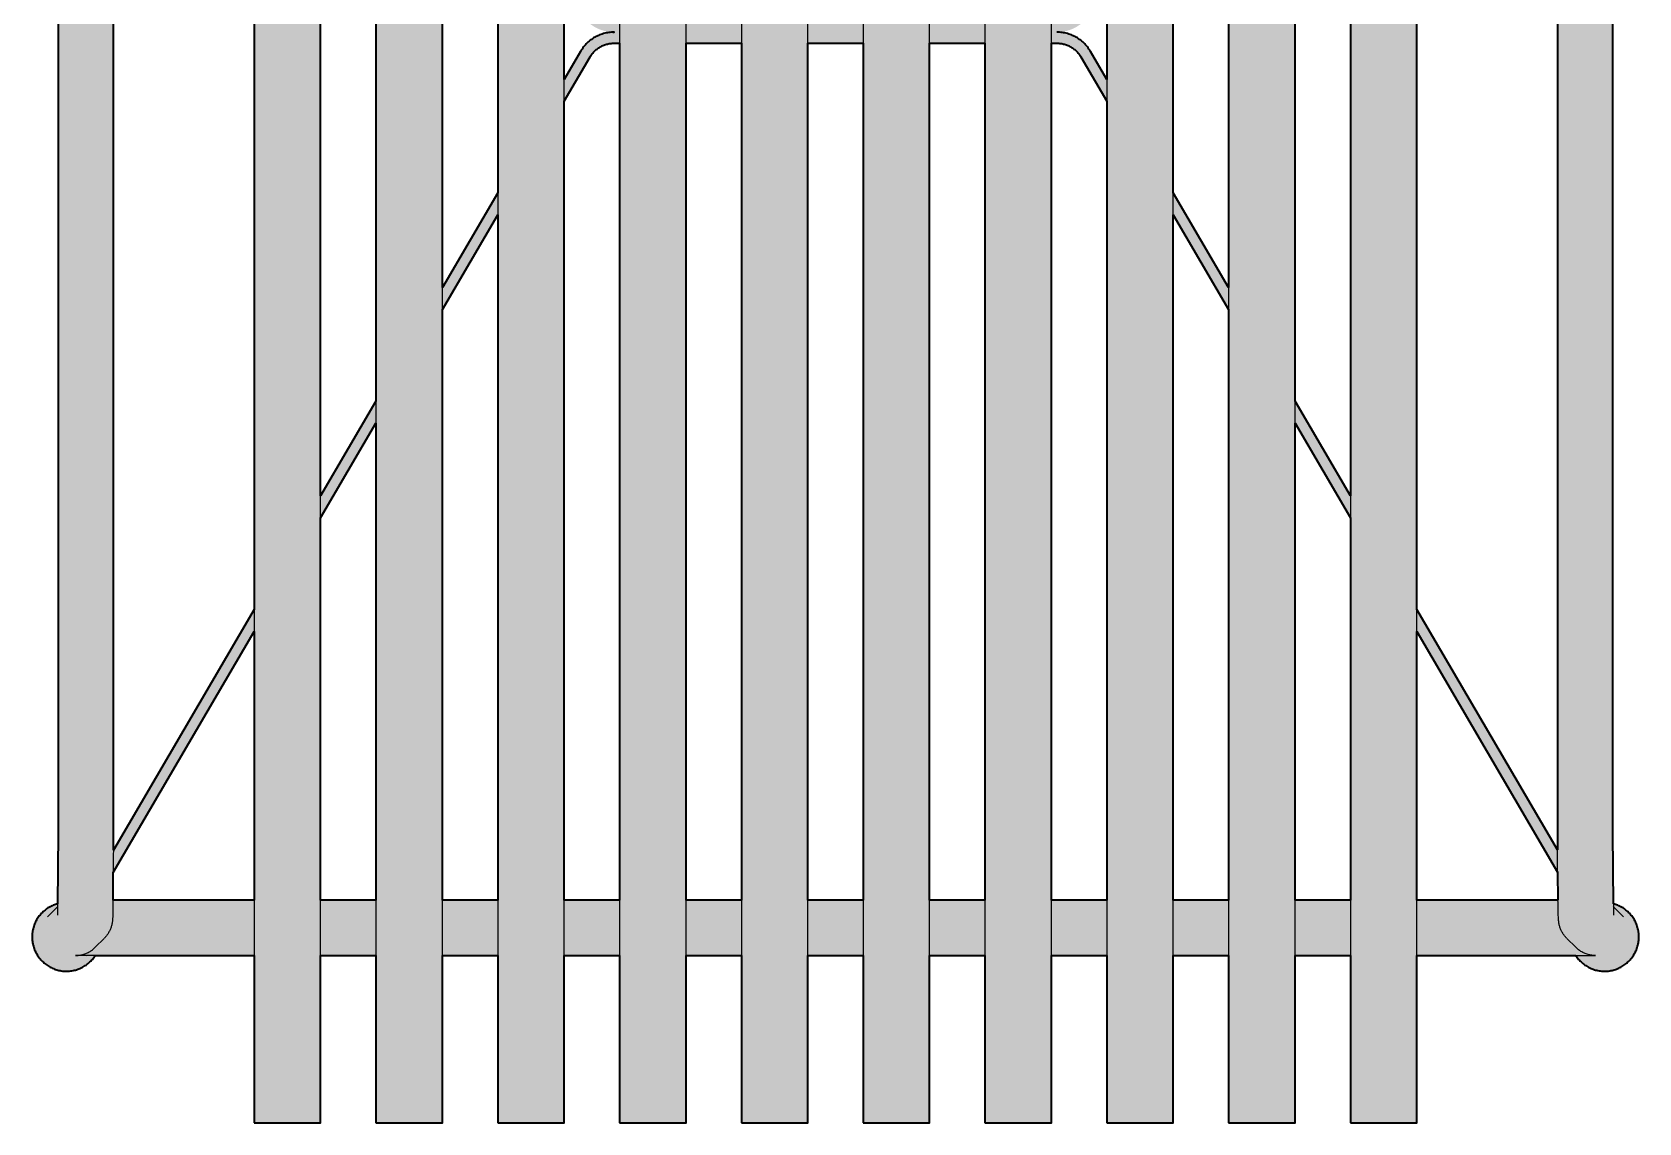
# Model space of a CAD drawing. Header units: millimetres. Extents: x 0 to 2086, y -1158 to 876.
# Drawn here: x 95 to 820, y -1158 to -665 of the extents above; entities that cross this region are included whole.
import ezdxf

# ---------------------------------------------------------------- set-up
doc = ezdxf.new("R2010")
doc.units = ezdxf.units.MM
doc.layers.add('Blocks', color=7, linetype='Continuous')
doc.layers.add('Blocks$Fill', color=7, linetype='Continuous', true_color=0xffffff)
doc.layers.add('Blocks$Inner', color=7, linetype='Continuous', lineweight=25, true_color=0x007f00)
doc.layers.add('Blocks$Outline', color=7, linetype='Continuous', lineweight=35, true_color=0xff3f3f)

# ---------------------------------------------------------------- blocks, each defined once
blk = doc.blocks.new('Palissade Lounge Chair High Top')
at = {"layer": 'Blocks$Fill'}
h = blk.add_hatch(color=256, dxfattribs=at)
h.paths.add_polyline_path([(53.01, 438.82), (52.81, 439.87), (52.68, 440.39), (52.53, 440.91), (52.37, 441.42), (52.19, 441.93), (51.99, 442.42), (51.78, 442.92), (51.55, 443.4), (51.3, 443.87), (51.04, 444.34), (50.75, 444.8), (50.46, 445.24), (50.15, 445.68), (49.82, 446.11), (49.48, 446.52), (49.13, 446.92), (48.76, 447.31), (48.38, 447.69), (47.98, 448.05), (47.57, 448.4), (47.16, 448.73), (46.73, 449.05), (46.28, 449.36), (45.83, 449.65), (45.37, 449.92), (44.9, 450.18), (44.42, 450.42), (43.94, 450.65), (43.44, 450.85), (42.94, 451.04), (42.43, 451.22), (41.92, 451.37), (41.4, 451.51), (40.88, 451.63), (40.35, 451.73), (39.82, 451.81), (39.29, 451.88), (38.76, 451.92), (38.22, 451.95), (37.69, 451.96), (37.15, 451.95), (36.62, 451.92), (36.09, 451.88), (35.56, 451.81), (35.03, 451.73), (34.5, 451.63), (33.98, 451.51), (33.46, 451.37), (32.95, 451.22), (32.45, 451.05), (31.95, 450.86), (31.45, 450.65), (30.97, 450.43), (30.49, 450.19), (30.02, 449.93), (29.56, 449.66), (29.11, 449.37), (28.67, 449.07), (28.24, 448.75), (27.82, 448.41), (27.42, 448.07), (27.02, 447.7), (26.64, 447.33), (26.27, 446.94), (25.92, 446.54), (25.58, 446.13), (25.25, 445.71), (24.94, 445.27), (24.64, 444.83), (24.36, 444.37), (24.1, 443.91), (23.85, 443.43), (23.61, 442.95), (23.4, 442.46), (23.2, 441.97), (23.02, 441.46), (22.86, 440.95), (22.71, 440.44), (22.58, 439.92), (22.47, 439.4), (22.38, 438.87), (22.3, 438.34), (22.25, 437.81), (22.21, 437.28), (22.19, 436.74), (22.19, 436.21), (22.21, 435.67), (22.25, 435.14), (22.3, 434.61), (22.37, 434.08), (22.47, 433.55), (22.57, 433.03), (22.7, 432.51), (22.85, 431.99), (23.01, 431.48), (23.19, 430.98), (23.39, 430.48), (23.6, 429.99), (23.83, 429.51), (24.08, 429.04), (24.35, 428.57), (24.63, 428.12), (24.92, 427.67), (25.23, 427.24), (25.56, 426.81), (25.9, 426.4), (26.25, 426), (26.62, 425.61), (27, 425.24), (27.39, 424.87), (27.8, 424.53), (28.22, 424.19), (28.65, 423.87), (29.09, 423.57), (29.54, 423.28), (30, 423.01), (30.46, 422.75), (30.94, 422.51), (4.55, 357.19), (3.17, 353.44), (2.57, 351.53), (2.04, 349.6), (1.56, 347.66), (1.15, 345.7), (0.8, 343.73), (0.51, 341.75), (0.29, 339.77), (0.13, 337.77), (0.03, 335.78), (0, 333.78), (-0.37, -365.56), (-1.28, -365.84), (-1.78, -366.02), (-2.28, -366.22), (-2.77, -366.43), (-3.25, -366.66), (-3.73, -366.91), (-4.2, -367.18), (-4.65, -367.46), (-5.1, -367.75), (-5.54, -368.06), (-5.96, -368.39), (-6.37, -368.73), (-6.78, -369.09), (-7.17, -369.45), (-7.54, -369.84), (-7.9, -370.23), (-8.25, -370.64), (-8.59, -371.06), (-8.91, -371.49), (-9.21, -371.93), (-9.5, -372.38), (-9.78, -372.84), (-10.03, -373.31), (-10.27, -373.79), (-10.5, -374.27), (-10.71, -374.77), (-10.9, -375.27), (-11.07, -375.78), (-11.22, -376.29), (-11.36, -376.81), (-11.48, -377.33), (-11.58, -377.86), (-11.66, -378.39), (-11.73, -378.92), (-11.78, -379.45), (-11.8, -379.99), (-11.81, -380.52), (-11.8, -381.06), (-11.77, -381.6), (-11.73, -382.13), (-11.66, -382.66), (-11.58, -383.19), (-11.48, -383.72), (-11.36, -384.24), (-11.22, -384.76), (-11.06, -385.28), (-10.89, -385.79), (-10.7, -386.29), (-10.49, -386.78), (-10.27, -387.27), (-10.02, -387.75), (-9.76, -388.22), (-9.49, -388.68), (-9.2, -389.13), (-8.89, -389.57), (-8.57, -390), (-8.24, -390.42), (-7.89, -390.83), (-7.52, -391.22), (-7.14, -391.61), (-6.75, -391.98), (-6.35, -392.33), (-5.94, -392.67), (-5.51, -393), (-5.07, -393.31), (-4.62, -393.6), (-4.16, -393.88), (-3.7, -394.15), (-3.22, -394.4), (-2.74, -394.63), (-2.24, -394.84), (-1.74, -395.04), (-1.24, -395.22), (-0.73, -395.38), (-0.21, -395.52), (0.31, -395.65), (0.84, -395.76), (1.37, -395.85), (1.9, -395.92), (2.44, -395.97), (2.97, -396), (3.51, -396.02), (4.05, -396.02), (4.58, -395.99), (5.12, -395.95), (5.65, -395.9), (6.18, -395.82), (6.71, -395.72), (7.24, -395.61), (7.76, -395.48), (8.27, -395.33), (8.78, -395.16), (9.29, -394.97), (9.78, -394.77), (10.27, -394.55), (10.76, -394.31), (11.23, -394.06), (11.69, -393.79), (12.15, -393.51), (12.59, -393.21), (13.03, -392.89), (13.45, -392.56), (13.86, -392.21), (14.26, -391.85), (14.65, -391.48), (15.02, -391.1), (15.38, -390.7), (15.72, -390.29), (16.06, -389.86), (16.37, -389.43), (16.67, -388.98), (88.43, -388.98), (88.43, -464.48), (118.43, -464.48), (118.43, -398.54), (118.43, -388.98), (143.43, -388.98), (143.43, -464.48), (173.43, -464.48), (173.43, -398.54), (173.43, -388.98), (198.43, -388.98), (198.43, -464.48), (228.43, -464.48), (228.43, -398.54), (228.43, -388.98), (253.43, -388.98), (253.43, -464.48), (283.43, -464.48), (283.43, -398.54), (283.43, -388.98), (308.43, -388.98), (308.43, -464.48), (338.43, -464.48), (338.43, -398.54), (338.43, -388.98), (363.43, -388.98), (363.43, -464.48), (393.43, -464.48), (393.43, -398.54), (393.43, -388.98), (418.43, -388.98), (418.43, -464.48), (448.43, -464.48), (448.43, -398.54), (448.43, -388.98), (473.43, -388.98), (473.43, -464.48), (503.43, -464.48), (503.43, -398.54), (503.43, -388.98), (528.43, -388.98), (528.43, -464.48), (558.43, -464.48), (558.43, -398.54), (558.43, -388.98), (583.43, -388.98), (583.43, -464.48), (613.43, -464.48), (613.43, -398.54), (613.43, -388.98), (685.19, -388.98), (685.8, -389.86), (686.13, -390.29), (686.48, -390.7), (686.84, -391.1), (687.21, -391.48), (687.6, -391.85), (688, -392.21), (688.41, -392.56), (688.83, -392.89), (689.27, -393.21), (689.71, -393.51), (690.17, -393.79), (690.63, -394.06), (691.1, -394.31), (691.59, -394.55), (692.08, -394.77), (692.57, -394.97), (693.08, -395.16), (693.59, -395.33), (694.1, -395.48), (694.62, -395.61), (695.15, -395.72), (695.68, -395.82), (696.21, -395.9), (696.74, -395.95), (697.28, -395.99), (697.81, -396.02), (698.35, -396.02), (698.89, -396), (699.42, -395.97), (699.96, -395.92), (700.49, -395.85), (701.02, -395.76), (701.55, -395.65), (702.07, -395.52), (702.58, -395.38), (703.1, -395.22), (703.6, -395.04), (704.1, -394.84), (704.6, -394.63), (705.08, -394.4), (705.56, -394.15), (706.02, -393.88), (706.48, -393.6), (706.93, -393.31), (707.37, -393), (707.79, -392.67), (708.21, -392.33), (708.61, -391.98), (709, -391.61), (709.38, -391.22), (709.75, -390.83), (710.1, -390.42), (710.43, -390), (710.75, -389.57), (711.06, -389.13), (711.35, -388.68), (711.62, -388.22), (711.88, -387.75), (712.12, -387.27), (712.35, -386.78), (712.56, -386.29), (712.75, -385.79), (712.92, -385.28), (713.08, -384.76), (713.22, -384.24), (713.34, -383.72), (713.44, -383.19), (713.52, -382.66), (713.59, -382.13), (713.63, -381.6), (713.66, -381.06), (713.67, -380.52), (713.66, -379.99), (713.63, -379.45), (713.59, -378.92), (713.52, -378.39), (713.44, -377.86), (713.34, -377.33), (713.22, -376.81), (713.08, -376.29), (712.93, -375.78), (712.75, -375.27), (712.56, -374.77), (712.36, -374.27), (712.13, -373.79), (711.89, -373.31), (711.63, -372.84), (711.36, -372.38), (711.07, -371.93), (710.77, -371.49), (710.45, -371.06), (710.11, -370.64), (709.76, -370.23), (709.4, -369.84), (709.02, -369.45), (708.64, -369.09), (708.23, -368.73), (707.82, -368.39), (707.39, -368.06), (706.96, -367.75), (706.51, -367.46), (706.06, -367.18), (705.59, -366.91), (705.11, -366.66), (704.63, -366.43), (704.14, -366.22), (703.64, -366.02), (703.14, -365.84), (702.63, -365.68), (702.23, -365.56), (701.83, 335.78), (701.73, 337.77), (701.57, 339.77), (701.35, 341.75), (701.06, 343.73), (700.71, 345.7), (700.3, 347.66), (699.82, 349.6), (699.29, 351.53), (698.69, 353.44), (698.03, 355.32), (697.31, 357.19), (670.92, 422.51), (671.86, 423.01), (672.32, 423.28), (672.77, 423.57), (673.21, 423.87), (673.64, 424.19), (674.06, 424.53), (674.46, 424.87), (674.86, 425.24), (675.24, 425.61), (675.61, 426), (675.96, 426.4), (676.3, 426.81), (676.63, 427.24), (676.94, 427.67), (677.23, 428.12), (677.51, 428.57), (677.78, 429.04), (678.02, 429.51), (678.26, 429.99), (678.47, 430.48), (678.67, 430.98), (678.85, 431.48), (679.01, 431.99), (679.16, 432.51), (679.28, 433.03), (679.39, 433.55), (679.49, 434.08), (679.56, 434.61), (679.61, 435.14), (679.65, 435.67), (679.67, 436.21), (679.67, 436.74), (679.65, 437.28), (679.61, 437.81), (679.56, 438.34), (679.48, 438.87), (679.39, 439.4), (679.28, 439.92), (679.15, 440.44), (679, 440.95), (678.84, 441.46), (678.66, 441.97), (678.46, 442.46), (678.24, 442.95), (678.01, 443.43), (677.76, 443.91), (677.5, 444.37), (677.22, 444.83), (676.92, 445.27), (676.61, 445.71), (676.28, 446.13), (675.94, 446.54), (675.59, 446.94), (675.22, 447.33), (674.84, 447.7), (674.44, 448.07), (674.04, 448.41), (673.62, 448.75), (673.19, 449.07), (672.75, 449.37), (672.3, 449.66), (671.84, 449.93), (671.37, 450.19), (670.89, 450.43), (670.41, 450.65), (669.91, 450.86), (669.41, 451.05), (668.91, 451.22), (668.4, 451.37), (667.88, 451.51), (667.36, 451.63), (666.83, 451.73), (666.3, 451.81), (665.77, 451.88), (665.24, 451.92), (664.71, 451.95), (664.17, 451.96), (663.64, 451.95), (663.1, 451.92), (662.57, 451.88), (662.03, 451.81), (661.5, 451.73), (660.98, 451.63), (660.46, 451.51), (659.94, 451.37), (659.42, 451.22), (658.92, 451.04), (658.42, 450.85), (657.92, 450.65), (657.44, 450.42), (656.96, 450.18), (656.49, 449.92), (656.03, 449.65), (655.57, 449.36), (655.13, 449.05), (654.7, 448.73), (654.28, 448.4), (653.88, 448.05), (653.48, 447.69), (653.1, 447.31), (652.73, 446.92), (652.38, 446.52), (652.04, 446.11), (651.71, 445.68), (651.4, 445.24), (651.1, 444.8), (650.82, 444.34), (650.56, 443.87), (650.31, 443.4), (650.08, 442.92), (649.87, 442.42), (649.67, 441.93), (649.49, 441.42), (649.32, 440.91), (649.18, 440.39), (649.05, 439.87), (648.94, 439.35), (648.85, 438.82), (646.57, 436.54), (55.29, 436.54)], flags=0)
h.paths.add_polyline_path([(613.43, 343.27), (613.43, 411.15), (647.44, 411.46)], flags=0)
h.paths.add_polyline_path([(583.43, 411.15), (583.43, 283.12), (558.43, 233), (558.43, 411.15)], flags=0)
h.paths.add_polyline_path([(528.43, 411.15), (528.43, 172.85), (503.43, 122.72), (503.43, 411.15)], flags=0)
h.paths.add_polyline_path([(198.43, 411.15), (198.43, 122.72), (173.43, 172.85), (173.43, 411.15)], flags=0)
h.paths.add_polyline_path([(88.43, 411.15), (88.43, 343.27), (54.4, 411.49)], flags=0)
h.paths.add_polyline_path([(118.43, 283.12), (118.43, 411.15), (143.43, 411.15), (143.43, 233)], flags=0)
h.paths.add_polyline_path([(118.43, -181.44), (118.43, 271.92), (143.43, 221.79), (143.43, -138.69)], flags=0)
h.paths.add_polyline_path([(173.43, -87.39), (173.43, 161.64), (198.43, 111.52), (198.43, -44.64)], flags=0)
h.paths.add_polyline_path([(228.43, 51.37), (235.55, 37.12), (235.85, 36.59), (236.16, 36.08), (236.5, 35.57), (236.85, 35.08), (237.22, 34.6), (237.6, 34.13), (238, 33.67), (238.42, 33.23), (238.85, 32.81), (239.3, 32.4), (239.76, 32), (240.23, 31.62), (240.71, 31.26), (241.21, 30.92), (241.72, 30.59), (242.24, 30.28), (242.77, 29.99), (243.31, 29.71), (243.86, 29.46), (244.42, 29.22), (244.99, 29.01), (245.56, 28.81), (246.14, 28.64), (246.73, 28.48), (247.32, 28.35), (247.91, 28.23), (248.51, 28.14), (249.11, 28.06), (249.72, 28.01), (250.32, 27.98), (250.93, 27.97), (250.32, 27.96), (249.72, 27.93), (249.11, 27.87), (248.51, 27.8), (247.91, 27.71), (247.31, 27.59), (246.72, 27.46), (246.13, 27.3), (245.55, 27.12), (244.97, 26.93), (244.41, 26.71), (243.85, 26.47), (243.3, 26.22), (242.75, 25.94), (242.22, 25.65), (241.7, 25.34), (241.19, 25.01), (240.69, 24.66), (240.2, 24.3), (239.73, 23.92), (239.27, 23.52), (238.82, 23.11), (238.39, 22.68), (237.98, 22.24), (237.58, 21.78), (237.19, 21.31), (236.82, 20.83), (236.47, 20.33), (236.14, 19.82), (235.82, 19.3), (228.43, 6.66)], flags=0)
h.paths.add_polyline_path([(253.43, 32.97), (250.5, 32.98), (250.06, 33), (249.63, 33.04), (249.2, 33.09), (248.78, 33.16), (248.35, 33.24), (247.93, 33.34), (247.51, 33.45), (247.1, 33.57), (246.69, 33.71), (246.28, 33.87), (245.88, 34.03), (245.49, 34.22), (245.1, 34.41), (244.72, 34.62), (244.35, 34.84), (243.99, 35.07), (243.63, 35.32), (243.29, 35.58), (242.95, 35.85), (242.62, 36.13), (242.3, 36.43), (241.99, 36.73), (241.7, 37.04), (241.41, 37.37), (241.14, 37.7), (240.87, 38.05), (240.62, 38.4), (240.38, 38.76), (240.16, 39.13), (239.94, 39.51), (239.74, 39.89), (228.43, 62.57), (228.43, 411.15), (253.43, 411.15)], flags=0)
h.paths.add_polyline_path([(308.43, 32.97), (283.43, 32.97), (283.43, 411.15), (308.43, 411.15)], flags=0)
h.paths.add_polyline_path([(338.43, 32.97), (338.43, 411.15), (363.43, 411.15), (363.43, 32.97)], flags=0)
h.paths.add_polyline_path([(418.43, 32.97), (393.43, 32.97), (393.43, 411.15), (418.43, 411.15)], flags=0)
h.paths.add_polyline_path([(473.43, 62.57), (461.92, 39.51), (461.7, 39.13), (461.48, 38.76), (461.24, 38.4), (460.99, 38.05), (460.72, 37.7), (460.45, 37.37), (460.16, 37.04), (459.87, 36.73), (459.56, 36.43), (459.24, 36.13), (458.91, 35.85), (458.57, 35.58), (458.23, 35.32), (457.87, 35.07), (457.51, 34.84), (457.13, 34.62), (456.76, 34.41), (456.37, 34.22), (455.98, 34.03), (455.58, 33.87), (455.17, 33.71), (454.76, 33.57), (454.35, 33.45), (453.93, 33.34), (453.51, 33.24), (453.08, 33.16), (452.66, 33.09), (452.23, 33.04), (451.79, 33), (451.36, 32.98), (450.93, 32.97), (448.43, 32.97), (448.43, 411.15), (473.43, 411.15)], flags=0)
h.paths.add_polyline_path([(473.43, 6.66), (465.72, 19.82), (465.39, 20.33), (465.04, 20.83), (464.67, 21.31), (464.28, 21.78), (463.88, 22.24), (463.47, 22.68), (463.03, 23.11), (462.59, 23.52), (462.13, 23.92), (461.65, 24.3), (461.17, 24.66), (460.67, 25.01), (460.16, 25.34), (459.64, 25.65), (459.11, 25.94), (458.56, 26.22), (458.01, 26.47), (457.45, 26.71), (456.88, 26.93), (456.31, 27.12), (455.73, 27.3), (455.14, 27.46), (454.55, 27.59), (453.95, 27.71), (453.35, 27.8), (452.75, 27.87), (452.14, 27.93), (451.54, 27.96), (450.93, 27.97), (451.54, 27.98), (452.14, 28.01), (452.74, 28.06), (453.35, 28.14), (453.94, 28.23), (454.54, 28.35), (455.13, 28.48), (455.72, 28.64), (456.3, 28.81), (456.87, 29.01), (457.44, 29.22), (457.99, 29.46), (458.54, 29.71), (459.09, 29.99), (459.62, 30.28), (460.14, 30.59), (460.65, 30.92), (461.14, 31.26), (461.63, 31.62), (462.1, 32), (462.56, 32.4), (463.01, 32.81), (463.44, 33.23), (463.86, 33.67), (464.26, 34.13), (464.64, 34.6), (465.01, 35.08), (465.36, 35.57), (465.7, 36.08), (466.01, 36.59), (466.31, 37.12), (466.59, 37.66), (473.43, 51.37)], flags=0)
h.paths.add_polyline_path([(503.43, -44.64), (503.43, 111.52), (528.43, 161.64), (528.43, -87.39)], flags=0)
h.paths.add_polyline_path([(583.43, 271.92), (583.43, -181.44), (558.43, -138.69), (558.43, 221.79)], flags=0)
h.paths.add_polyline_path([(613.43, -232.74), (613.43, 332.07), (650.48, 406.35), (674.56, 346.7), (674.96, 345.57), (675.31, 344.43), (675.64, 343.27), (675.92, 342.11), (676.17, 340.93), (676.38, 339.75), (676.55, 338.56), (676.69, 337.37), (676.78, 336.17), (676.84, 334.98), (676.86, 333.78), (676.88, -341.24)], flags=0)
h.paths.add_polyline_path([(613.43, -363.98), (613.43, -242.64), (676.95, -351.26), (677.14, -363.98)], flags=0)
h.paths.add_polyline_path([(583.43, -363.98), (558.43, -363.98), (558.43, -148.59), (583.43, -191.34)], flags=0)
h.paths.add_polyline_path([(503.43, -363.98), (503.43, -54.54), (528.43, -97.29), (528.43, -363.98)], flags=0)
h.paths.add_polyline_path([(448.43, -363.98), (448.43, 22.97), (451.36, 22.96), (451.8, 22.94), (452.23, 22.9), (452.66, 22.85), (453.09, 22.78), (453.51, 22.7), (453.94, 22.6), (454.36, 22.49), (454.77, 22.36), (455.18, 22.22), (455.59, 22.07), (455.99, 21.9), (456.38, 21.72), (456.77, 21.52), (457.15, 21.31), (457.52, 21.09), (457.89, 20.85), (458.24, 20.61), (458.59, 20.35), (458.93, 20.08), (459.26, 19.79), (459.58, 19.5), (459.88, 19.19), (460.18, 18.88), (460.47, 18.55), (460.74, 18.21), (461.01, 17.87), (461.26, 17.51), (461.49, 17.15), (461.72, 16.78), (473.43, -3.24), (473.43, -363.98)], flags=0)
h.paths.add_polyline_path([(393.43, -363.98), (393.43, 22.97), (418.43, 22.97), (418.43, -363.98)], flags=0)
h.paths.add_polyline_path([(363.43, 22.97), (363.43, -363.98), (338.43, -363.98), (338.43, 22.97)], flags=0)
h.paths.add_polyline_path([(283.43, -363.98), (283.43, 22.97), (308.43, 22.97), (308.43, -363.98)], flags=0)
h.paths.add_polyline_path([(228.43, -363.98), (228.43, -3.24), (240.36, 17.15), (240.6, 17.51), (240.85, 17.87), (241.12, 18.21), (241.39, 18.55), (241.68, 18.88), (241.97, 19.19), (242.28, 19.5), (242.6, 19.79), (242.93, 20.08), (243.27, 20.35), (243.62, 20.61), (243.97, 20.85), (244.34, 21.09), (244.71, 21.31), (245.09, 21.52), (245.48, 21.72), (245.87, 21.9), (246.27, 22.07), (246.68, 22.22), (247.09, 22.36), (247.5, 22.49), (247.92, 22.6), (248.34, 22.7), (248.77, 22.78), (249.2, 22.85), (249.63, 22.9), (250.06, 22.94), (250.5, 22.96), (250.93, 22.97), (253.43, 22.97), (253.43, -363.98)], flags=0)
h.paths.add_polyline_path([(198.43, -54.54), (198.43, -363.98), (173.43, -363.98), (173.43, -97.29)], flags=0)
h.paths.add_polyline_path([(118.43, -363.98), (118.43, -191.34), (143.43, -148.59), (143.43, -363.98)], flags=0)
h.paths.add_polyline_path([(88.43, -363.98), (24.73, -363.98), (24.84, -351.38), (88.43, -242.64)], flags=0)
h.paths.add_polyline_path([(88.43, 332.07), (88.43, -232.74), (24.93, -341.32), (25.02, 334.98), (25.08, 336.17), (25.17, 337.37), (25.31, 338.56), (25.48, 339.75), (25.69, 340.93), (25.94, 342.11), (26.22, 343.27), (26.54, 344.43), (26.9, 345.57), (27.3, 346.7), (27.73, 347.82), (51.38, 406.35)], flags=0)
at = {"layer": 'Blocks$Inner'}
for p, q in [((283.43, 22.97), (308.43, 22.97)), ((338.43, 22.97), (363.43, 22.97)), ((393.43, 22.97), (418.43, 22.97)), ((173.43, -87.39), (198.43, -44.64)), ((503.43, -44.64), (528.43, -87.39)), ((173.43, -97.29), (198.43, -54.54)), ((503.43, -54.54), (528.43, -97.29)), ((118.43, -181.44), (143.43, -138.69)), ((558.43, -138.69), (583.43, -181.44)), ((118.43, -191.34), (143.43, -148.59)), ((558.43, -148.59), (583.43, -191.34)), ((24.93, -341.32), (88.43, -232.74)), ((613.43, -232.74), (676.88, -341.24)), ((24.84, -351.38), (88.43, -242.64)), ((613.43, -242.64), (676.95, -351.26)), ((-4.87, -371.4), (-0.28, -366.81)), ((24.73, -363.98), (88.43, -363.98)), ((118.43, -363.98), (143.43, -363.98)), ((173.43, -363.98), (198.43, -363.98)), ((228.43, -363.98), (253.43, -363.98)), ((283.43, -363.98), (308.43, -363.98)), ((338.43, -363.98), (363.43, -363.98)), ((393.43, -363.98), (418.43, -363.98)), ((448.43, -363.98), (473.43, -363.98)), ((503.43, -363.98), (528.43, -363.98)), ((558.43, -363.98), (583.43, -363.98)), ((613.43, -363.98), (677.14, -363.98)), ((702.14, -366.81), (706.73, -371.4)), ((22.63, -378.74), (22.7, -378.62)), ((22.78, -378.5), (22.85, -378.38)), ((679.01, -378.38), (679.08, -378.5)), ((679.16, -378.62), (679.23, -378.74)), ((12.9, -388.98), (12.81, -389.08)), ((143.43, -388.98), (118.43, -388.98)), ((198.43, -388.98), (173.43, -388.98)), ((253.43, -388.98), (228.43, -388.98)), ((308.43, -388.98), (283.43, -388.98)), ((363.43, -388.98), (338.43, -388.98)), ((418.43, -388.98), (393.43, -388.98)), ((473.43, -388.98), (448.43, -388.98)), ((528.43, -388.98), (503.43, -388.98)), ((583.43, -388.98), (558.43, -388.98))]:
    blk.add_line(p, q, dxfattribs=at)
for points in [[(701.86, 333.78), (701.86, -333.78), (702.29, -370.64)], [(25, 333.78), (25, -333.78), (24.69, -368.22), (24.57, -371.35), (24.51, -372.38), (24.45, -373.15), (24.4, -373.53), (24.35, -373.92), (24.29, -374.31), (24.21, -374.7), (24.13, -375.08), (24.03, -375.47), (23.93, -375.84), (23.81, -376.2), (23.68, -376.56), (23.55, -376.92), (23.4, -377.27), (23.24, -377.61), (23.07, -377.95), (22.89, -378.29), (22.71, -378.62), (22.51, -378.95), (22.3, -379.26), (22.08, -379.58), (21.93, -379.78), (21.78, -379.98), (21.62, -380.18), (21.46, -380.37), (21.29, -380.56), (21.13, -380.75), (20.95, -380.93), (20.78, -381.11)], [(681.08, -381.11), (680.91, -380.93), (680.73, -380.75), (680.56, -380.56), (680.4, -380.37), (680.24, -380.18), (680.08, -379.98), (679.93, -379.78), (679.78, -379.58), (679.55, -379.26), (679.34, -378.93), (679.14, -378.6), (678.95, -378.26), (678.77, -377.93), (678.61, -377.6), (678.46, -377.26), (678.31, -376.92), (678.18, -376.56), (678.05, -376.2), (677.93, -375.84), (677.83, -375.47), (677.73, -375.08), (677.65, -374.7), (677.57, -374.31), (677.51, -373.92), (677.46, -373.53), (677.41, -373.15), (677.35, -372.38), (677.23, -370.03), (676.9, -347.87), (676.86, -333.78), (676.86, 333.78)], [(0.1, 333.78), (0, 333.78), (0, -333.78), (-0.43, -370.64)], [(228.43, 6.66), (235.82, 19.3), (236.14, 19.82), (236.47, 20.33), (236.82, 20.83), (237.19, 21.31), (237.58, 21.78), (237.98, 22.24), (238.39, 22.68), (238.82, 23.11), (239.27, 23.52), (239.73, 23.92), (240.2, 24.3), (240.69, 24.66), (241.19, 25.01), (241.7, 25.34), (242.22, 25.65), (242.75, 25.94), (243.3, 26.22), (243.85, 26.47), (244.41, 26.71), (244.97, 26.93), (245.55, 27.12), (246.13, 27.3), (246.72, 27.46), (247.31, 27.59), (247.91, 27.71), (248.51, 27.8), (249.11, 27.87), (249.72, 27.93), (250.32, 27.96), (250.93, 27.97), (250.32, 27.98)], [(450.93, 27.97), (451.54, 27.96), (452.14, 27.93), (452.75, 27.87), (453.35, 27.8), (453.95, 27.71), (454.55, 27.59), (455.14, 27.46), (455.73, 27.3), (456.31, 27.12), (456.88, 26.93), (457.45, 26.71), (458.01, 26.47), (458.56, 26.22), (459.11, 25.94), (459.64, 25.65), (460.16, 25.34), (460.67, 25.01), (461.17, 24.66), (461.65, 24.3), (462.13, 23.92), (462.59, 23.52), (463.03, 23.11), (463.47, 22.68), (463.88, 22.24), (464.28, 21.78), (464.67, 21.31), (465.04, 20.83), (465.39, 20.33), (465.72, 19.82), (466.04, 19.3), (473.43, 6.66)], [(228.43, -3.24), (240.14, 16.78), (240.36, 17.15), (240.6, 17.51), (240.85, 17.87), (241.12, 18.21), (241.39, 18.55), (241.68, 18.88), (241.97, 19.19), (242.28, 19.5), (242.6, 19.79), (242.93, 20.08), (243.27, 20.35), (243.62, 20.61), (243.97, 20.85), (244.34, 21.09), (244.71, 21.31), (245.09, 21.52), (245.48, 21.72), (245.87, 21.9), (246.27, 22.07), (246.68, 22.22), (247.09, 22.36), (247.5, 22.49), (247.92, 22.6), (248.34, 22.7), (248.77, 22.78), (249.2, 22.85), (249.63, 22.9), (250.06, 22.94), (250.5, 22.96), (250.93, 22.97), (253.43, 22.97)], [(448.43, 22.97), (450.93, 22.97), (451.36, 22.96), (451.8, 22.94), (452.23, 22.9), (452.66, 22.85), (453.09, 22.78), (453.51, 22.7), (453.94, 22.6), (454.36, 22.49), (454.77, 22.36), (455.18, 22.22), (455.59, 22.07), (455.99, 21.9), (456.38, 21.72), (456.77, 21.52), (457.15, 21.31), (457.52, 21.09), (457.89, 20.85), (458.24, 20.61), (458.59, 20.35), (458.93, 20.08), (459.26, 19.79), (459.58, 19.5), (459.88, 19.19), (460.18, 18.88), (460.47, 18.55), (460.74, 18.21), (461.01, 17.87), (461.26, 17.51), (461.49, 17.15), (461.72, 16.78), (473.43, -3.24)], [(-0.25, -365.53), (-0.77, -365.68), (-1.28, -365.84), (-1.78, -366.02), (-2.28, -366.22), (-2.77, -366.43), (-3.25, -366.66), (-3.73, -366.91), (-4.2, -367.18), (-4.65, -367.46), (-5.1, -367.75), (-5.54, -368.06), (-5.96, -368.39), (-6.37, -368.73), (-6.78, -369.09), (-7.17, -369.45), (-7.54, -369.84), (-7.9, -370.23), (-8.25, -370.64), (-8.59, -371.06), (-8.91, -371.49), (-9.21, -371.93), (-9.5, -372.38), (-9.78, -372.84), (-10.03, -373.31), (-10.27, -373.79), (-10.5, -374.27), (-10.71, -374.77), (-10.9, -375.27), (-11.07, -375.78), (-11.22, -376.29), (-11.36, -376.81), (-11.48, -377.33), (-11.58, -377.86), (-11.66, -378.39), (-11.73, -378.92), (-11.78, -379.45), (-11.8, -379.99), (-11.81, -380.52), (-11.8, -381.06), (-11.77, -381.6), (-11.73, -382.13), (-11.66, -382.66), (-11.58, -383.19), (-11.48, -383.72), (-11.36, -384.24), (-11.22, -384.76), (-11.06, -385.28), (-10.89, -385.79), (-10.7, -386.29), (-10.49, -386.78), (-10.27, -387.27), (-10.02, -387.75), (-9.76, -388.22), (-9.49, -388.68), (-9.2, -389.13), (-8.89, -389.57), (-8.57, -390), (-8.24, -390.42), (-7.89, -390.83), (-7.52, -391.22), (-7.14, -391.61), (-6.75, -391.98), (-6.35, -392.33), (-5.94, -392.67), (-5.51, -393), (-5.07, -393.31), (-4.62, -393.6), (-4.16, -393.88), (-3.7, -394.15), (-3.22, -394.4), (-2.74, -394.63), (-2.24, -394.84), (-1.74, -395.04), (-1.24, -395.22), (-0.73, -395.38), (-0.21, -395.52), (0.31, -395.65), (0.84, -395.76), (1.37, -395.85), (1.9, -395.92), (2.44, -395.97), (2.97, -396), (3.51, -396.02), (4.05, -396.02), (4.58, -395.99), (5.12, -395.95), (5.65, -395.9), (6.18, -395.82), (6.71, -395.72), (7.24, -395.61), (7.76, -395.48), (8.27, -395.33), (8.78, -395.16), (9.29, -394.97), (9.78, -394.77), (10.27, -394.55), (10.76, -394.31), (11.23, -394.06), (11.69, -393.79), (12.15, -393.51), (12.59, -393.21), (13.03, -392.89), (13.45, -392.56), (13.86, -392.21), (14.26, -391.85), (14.65, -391.48), (15.02, -391.1), (15.38, -390.7), (15.72, -390.29), (16.06, -389.86), (16.37, -389.43), (16.67, -388.98)], [(685.19, -388.98), (685.49, -389.43), (685.8, -389.86), (686.13, -390.29), (686.48, -390.7), (686.84, -391.1), (687.21, -391.48), (687.6, -391.85), (688, -392.21), (688.41, -392.56), (688.83, -392.89), (689.27, -393.21), (689.71, -393.51), (690.17, -393.79), (690.63, -394.06), (691.1, -394.31), (691.59, -394.55), (692.08, -394.77), (692.57, -394.97), (693.08, -395.16), (693.59, -395.33), (694.1, -395.48), (694.62, -395.61), (695.15, -395.72), (695.68, -395.82), (696.21, -395.9), (696.74, -395.95), (697.28, -395.99), (697.81, -396.02), (698.35, -396.02), (698.89, -396), (699.42, -395.97), (699.96, -395.92), (700.49, -395.85), (701.02, -395.76), (701.55, -395.65), (702.07, -395.52), (702.58, -395.38), (703.1, -395.22), (703.6, -395.04), (704.1, -394.84), (704.6, -394.63), (705.08, -394.4), (705.56, -394.15), (706.02, -393.88), (706.48, -393.6), (706.93, -393.31), (707.37, -393), (707.79, -392.67), (708.21, -392.33), (708.61, -391.98), (709, -391.61), (709.38, -391.22), (709.75, -390.83), (710.1, -390.42), (710.43, -390), (710.75, -389.57), (711.06, -389.13), (711.35, -388.68), (711.62, -388.22), (711.88, -387.75), (712.12, -387.27), (712.35, -386.78), (712.56, -386.29), (712.75, -385.79), (712.92, -385.28), (713.08, -384.76), (713.22, -384.24), (713.34, -383.72), (713.44, -383.19), (713.52, -382.66), (713.59, -382.13), (713.63, -381.6), (713.66, -381.06), (713.67, -380.52), (713.66, -379.99), (713.63, -379.45), (713.59, -378.92), (713.52, -378.39), (713.44, -377.86), (713.34, -377.33), (713.22, -376.81), (713.08, -376.29), (712.93, -375.78), (712.75, -375.27), (712.56, -374.77), (712.36, -374.27), (712.13, -373.79), (711.89, -373.31), (711.63, -372.84), (711.36, -372.38), (711.07, -371.93), (710.77, -371.49), (710.45, -371.06), (710.11, -370.64), (709.76, -370.23), (709.4, -369.84), (709.02, -369.45), (708.64, -369.09), (708.23, -368.73), (707.82, -368.39), (707.39, -368.06), (706.96, -367.75), (706.51, -367.46), (706.06, -367.18), (705.59, -366.91), (705.11, -366.66), (704.63, -366.43), (704.14, -366.22), (703.64, -366.02), (703.14, -365.84), (702.63, -365.68), (702.11, -365.53)], [(88.43, -388.98), (7.91, -388.98), (7.73, -388.98), (8.16, -388.97), (8.59, -388.94), (9.02, -388.9), (9.45, -388.84), (9.88, -388.77), (10.31, -388.68), (10.73, -388.58), (11.15, -388.47), (11.56, -388.34), (11.98, -388.2), (12.38, -388.04), (12.78, -387.87), (13.17, -387.69), (13.56, -387.5), (13.94, -387.29), (14.32, -387.07), (14.68, -386.83), (15.04, -386.59), (15.39, -386.33), (15.73, -386.06), (16.06, -385.78), (16.39, -385.49), (16.7, -385.19), (20.68, -381.21)], [(613.43, -388.98), (693.95, -388.98), (694.13, -388.98), (693.7, -388.97), (693.27, -388.94), (692.83, -388.9), (692.4, -388.84), (691.98, -388.77), (691.55, -388.68), (691.13, -388.58), (690.71, -388.47), (690.29, -388.34), (689.88, -388.2), (689.48, -388.04), (689.08, -387.87), (688.68, -387.69), (688.3, -387.5), (687.92, -387.29), (687.54, -387.07), (687.18, -386.83), (686.82, -386.59), (686.47, -386.33), (686.13, -386.06), (685.8, -385.78), (685.47, -385.49), (685.16, -385.19), (681.18, -381.21)]]:
    blk.add_lwpolyline(points, dxfattribs=at)
for points in [[(88.43, -464.48), (118.43, -464.48), (118.43, -398.54), (118.43, -261.83), (118.43, -184.06), (118.43, -13.11), (118.43, 71.33), (118.43, 146.95), (118.43, 247.44), (118.43, 286.66), (118.43, 325.75), (118.43, 393.36), (118.43, 412.2), (88.43, 412.2), (88.43, 393.36), (88.43, 325.75), (88.43, 286.66), (88.43, 247.44), (88.43, 146.95), (88.43, 71.33), (88.43, -13.11), (88.43, -184.06), (88.43, -261.83), (88.43, -398.54)], [(143.43, -464.48), (173.43, -464.48), (173.43, -398.54), (173.43, -261.83), (173.43, -184.06), (173.43, -13.11), (173.43, 71.33), (173.43, 146.95), (173.43, 247.44), (173.43, 286.66), (173.43, 325.75), (173.43, 393.36), (173.43, 412.2), (143.43, 412.2), (143.43, 393.36), (143.43, 325.75), (143.43, 286.66), (143.43, 247.44), (143.43, 146.95), (143.43, 71.33), (143.43, -13.11), (143.43, -184.06), (143.43, -261.83), (143.43, -398.54)], [(198.43, -464.48), (228.43, -464.48), (228.43, -398.54), (228.43, -261.83), (228.43, -184.06), (228.43, -13.11), (228.43, 71.33), (228.43, 146.95), (228.43, 247.44), (228.43, 286.66), (228.43, 325.75), (228.43, 393.36), (228.43, 412.2), (198.43, 412.2), (198.43, 393.36), (198.43, 325.75), (198.43, 286.66), (198.43, 247.44), (198.43, 146.95), (198.43, 71.33), (198.43, -13.11), (198.43, -184.06), (198.43, -261.83), (198.43, -398.54)], [(253.43, -464.48), (283.43, -464.48), (283.43, -398.54), (283.43, -261.83), (283.43, -184.06), (283.43, -13.11), (283.43, 71.33), (283.43, 146.95), (283.43, 247.44), (283.43, 286.66), (283.43, 325.75), (283.43, 393.36), (283.43, 412.2), (253.43, 412.2), (253.43, 393.36), (253.43, 325.75), (253.43, 286.66), (253.43, 247.44), (253.43, 146.95), (253.43, 71.33), (253.43, -13.11), (253.43, -184.06), (253.43, -261.83), (253.43, -398.54)], [(308.43, -464.48), (338.43, -464.48), (338.43, -398.54), (338.43, -261.83), (338.43, -184.06), (338.43, -13.11), (338.43, 71.33), (338.43, 146.95), (338.43, 247.44), (338.43, 286.66), (338.43, 325.75), (338.43, 393.36), (338.43, 412.2), (308.43, 412.2), (308.43, 393.36), (308.43, 325.75), (308.43, 286.66), (308.43, 247.44), (308.43, 146.95), (308.43, 71.33), (308.43, -13.11), (308.43, -184.06), (308.43, -261.83), (308.43, -398.54)], [(363.43, -464.48), (393.43, -464.48), (393.43, -398.54), (393.43, -261.83), (393.43, -184.06), (393.43, -13.11), (393.43, 71.33), (393.43, 146.95), (393.43, 247.44), (393.43, 286.66), (393.43, 325.75), (393.43, 393.36), (393.43, 412.2), (363.43, 412.2), (363.43, 393.36), (363.43, 325.75), (363.43, 286.66), (363.43, 247.44), (363.43, 146.95), (363.43, 71.33), (363.43, -13.11), (363.43, -184.06), (363.43, -261.83), (363.43, -398.54)], [(418.43, -464.48), (448.43, -464.48), (448.43, -398.54), (448.43, -261.83), (448.43, -184.06), (448.43, -13.11), (448.43, 71.33), (448.43, 146.95), (448.43, 247.44), (448.43, 286.66), (448.43, 325.75), (448.43, 393.36), (448.43, 412.2), (418.43, 412.2), (418.43, 393.36), (418.43, 325.75), (418.43, 286.66), (418.43, 247.44), (418.43, 146.95), (418.43, 71.33), (418.43, -13.11), (418.43, -184.06), (418.43, -261.83), (418.43, -398.54)], [(473.43, -464.48), (503.43, -464.48), (503.43, -398.54), (503.43, -261.83), (503.43, -184.06), (503.43, -13.11), (503.43, 71.33), (503.43, 146.95), (503.43, 247.44), (503.43, 286.66), (503.43, 325.75), (503.43, 393.36), (503.43, 412.2), (473.43, 412.2), (473.43, 393.36), (473.43, 325.75), (473.43, 286.66), (473.43, 247.44), (473.43, 146.95), (473.43, 71.33), (473.43, -13.11), (473.43, -184.06), (473.43, -261.83), (473.43, -398.54)], [(528.43, -464.48), (558.43, -464.48), (558.43, -398.54), (558.43, -261.83), (558.43, -184.06), (558.43, -13.11), (558.43, 71.33), (558.43, 146.95), (558.43, 247.44), (558.43, 286.66), (558.43, 325.75), (558.43, 393.36), (558.43, 412.2), (528.43, 412.2), (528.43, 393.36), (528.43, 325.75), (528.43, 286.66), (528.43, 247.44), (528.43, 146.95), (528.43, 71.33), (528.43, -13.11), (528.43, -184.06), (528.43, -261.83), (528.43, -398.54)], [(583.43, -464.48), (613.43, -464.48), (613.43, -398.54), (613.43, -261.83), (613.43, -184.06), (613.43, -13.11), (613.43, 71.33), (613.43, 146.95), (613.43, 247.44), (613.43, 286.66), (613.43, 325.75), (613.43, 393.36), (613.43, 412.2), (583.43, 412.2), (583.43, 393.36), (583.43, 325.75), (583.43, 286.66), (583.43, 247.44), (583.43, 146.95), (583.43, 71.33), (583.43, -13.11), (583.43, -184.06), (583.43, -261.83), (583.43, -398.54)]]:
    blk.add_lwpolyline(points, close=True, dxfattribs=at)
at = {"layer": 'Blocks$Outline'}
for points in [[(702.23, -365.56), (701.86, -333.78), (701.86, 333.78), (701.83, 335.78), (701.73, 337.77), (701.57, 339.77), (701.35, 341.75), (701.06, 343.73), (700.71, 345.7), (700.3, 347.66), (699.82, 349.6), (699.29, 351.53), (698.69, 353.44), (698.03, 355.32), (697.31, 357.19), (670.92, 422.51)], [(24.93, -341.32), (25, -333.78), (25, 333.78), (25.02, 334.98), (25.08, 336.17), (25.17, 337.37), (25.31, 338.56), (25.48, 339.75), (25.69, 340.93), (25.94, 342.11), (26.22, 343.27), (26.54, 344.43), (26.9, 345.57), (27.3, 346.7), (27.73, 347.82), (51.38, 406.35)], [(650.48, 406.35), (674.13, 347.82), (674.56, 346.7), (674.96, 345.57), (675.31, 344.43), (675.64, 343.27), (675.92, 342.11), (676.17, 340.93), (676.38, 339.75), (676.55, 338.56), (676.69, 337.37), (676.78, 336.17), (676.84, 334.98), (676.86, 333.78), (676.86, -333.78), (676.88, -341.24)], [(0, 333.78), (0, -333.78), (-0.37, -365.56)], [(88.43, 332.07), (88.43, 325.75), (88.43, 286.66), (88.43, 247.44), (88.43, 146.95), (88.43, 71.33), (88.43, -13.11), (88.43, -184.06), (88.43, -232.74)], [(613.43, -232.74), (613.43, -184.06), (613.43, -13.11), (613.43, 71.33), (613.43, 146.95), (613.43, 247.44), (613.43, 286.66), (613.43, 325.75), (613.43, 332.07)], [(118.43, -181.44), (118.43, -13.11), (118.43, 71.33), (118.43, 146.95), (118.43, 247.44), (118.43, 271.92)], [(583.43, 271.92), (583.43, 247.44), (583.43, 146.95), (583.43, 71.33), (583.43, -13.11), (583.43, -181.44)], [(143.43, 221.79), (143.43, 146.95), (143.43, 71.33), (143.43, -13.11), (143.43, -138.69)], [(558.43, -138.69), (558.43, -13.11), (558.43, 71.33), (558.43, 146.95), (558.43, 221.79)], [(173.43, -87.39), (173.43, -13.11), (173.43, 71.33), (173.43, 146.95), (173.43, 161.64)], [(528.43, 161.64), (528.43, 146.95), (528.43, 71.33), (528.43, -13.11), (528.43, -87.39)], [(198.43, 111.52), (198.43, 71.33), (198.43, -13.11), (198.43, -44.64)], [(503.43, -44.64), (503.43, -13.11), (503.43, 71.33), (503.43, 111.52)], [(250.32, 27.98), (250.93, 27.97), (250.32, 27.96), (249.72, 27.93), (249.11, 27.87), (248.51, 27.8), (247.91, 27.71), (247.31, 27.59), (246.72, 27.46), (246.13, 27.3), (245.55, 27.12), (244.97, 26.93), (244.41, 26.71), (243.85, 26.47), (243.3, 26.22), (242.75, 25.94), (242.22, 25.65), (241.7, 25.34), (241.19, 25.01), (240.69, 24.66), (240.2, 24.3), (239.73, 23.92), (239.27, 23.52), (238.82, 23.11), (238.39, 22.68), (237.98, 22.24), (237.58, 21.78), (237.19, 21.31), (236.82, 20.83), (236.47, 20.33), (236.14, 19.82), (235.82, 19.3), (228.43, 6.66)], [(228.43, 6.66), (228.43, 51.37)], [(473.43, 6.66), (466.04, 19.3), (465.72, 19.82), (465.39, 20.33), (465.04, 20.83), (464.67, 21.31), (464.28, 21.78), (463.88, 22.24), (463.47, 22.68), (463.03, 23.11), (462.59, 23.52), (462.13, 23.92), (461.65, 24.3), (461.17, 24.66), (460.67, 25.01), (460.16, 25.34), (459.64, 25.65), (459.11, 25.94), (458.56, 26.22), (458.01, 26.47), (457.45, 26.71), (456.88, 26.93), (456.31, 27.12), (455.73, 27.3), (455.14, 27.46), (454.55, 27.59), (453.95, 27.71), (453.35, 27.8), (452.75, 27.87), (452.14, 27.93), (451.54, 27.96), (450.93, 27.97)], [(473.43, 51.37), (473.43, 6.66)], [(228.43, -3.24), (240.14, 16.78), (240.36, 17.15), (240.6, 17.51), (240.85, 17.87), (241.12, 18.21), (241.39, 18.55), (241.68, 18.88), (241.97, 19.19), (242.28, 19.5), (242.6, 19.79), (242.93, 20.08), (243.27, 20.35), (243.62, 20.61), (243.97, 20.85), (244.34, 21.09), (244.71, 21.31), (245.09, 21.52), (245.48, 21.72), (245.87, 21.9), (246.27, 22.07), (246.68, 22.22), (247.09, 22.36), (247.5, 22.49), (247.92, 22.6), (248.34, 22.7), (248.77, 22.78), (249.2, 22.85), (249.63, 22.9), (250.06, 22.94), (250.5, 22.96), (250.93, 22.97), (253.43, 22.97)], [(253.43, 22.97), (253.43, -13.11), (253.43, -184.06), (253.43, -261.83), (253.43, -363.98)], [(283.43, -363.98), (283.43, -261.83), (283.43, -184.06), (283.43, -13.11), (283.43, 22.97)], [(283.43, 22.97), (308.43, 22.97)], [(308.43, 22.97), (308.43, -13.11), (308.43, -184.06), (308.43, -261.83), (308.43, -363.98)], [(338.43, -363.98), (338.43, -261.83), (338.43, -184.06), (338.43, -13.11), (338.43, 22.97)], [(338.43, 22.97), (363.43, 22.97)], [(363.43, 22.97), (363.43, -13.11), (363.43, -184.06), (363.43, -261.83), (363.43, -363.98)], [(393.43, -363.98), (393.43, -261.83), (393.43, -184.06), (393.43, -13.11), (393.43, 22.97)], [(393.43, 22.97), (418.43, 22.97)], [(418.43, 22.97), (418.43, -13.11), (418.43, -184.06), (418.43, -261.83), (418.43, -363.98)], [(448.43, -363.98), (448.43, -261.83), (448.43, -184.06), (448.43, -13.11), (448.43, 22.97)], [(448.43, 22.97), (450.93, 22.97), (451.36, 22.96), (451.8, 22.94), (452.23, 22.9), (452.66, 22.85), (453.09, 22.78), (453.51, 22.7), (453.94, 22.6), (454.36, 22.49), (454.77, 22.36), (455.18, 22.22), (455.59, 22.07), (455.99, 21.9), (456.38, 21.72), (456.77, 21.52), (457.15, 21.31), (457.52, 21.09), (457.89, 20.85), (458.24, 20.61), (458.59, 20.35), (458.93, 20.08), (459.26, 19.79), (459.58, 19.5), (459.88, 19.19), (460.18, 18.88), (460.47, 18.55), (460.74, 18.21), (461.01, 17.87), (461.26, 17.51), (461.49, 17.15), (461.72, 16.78), (473.43, -3.24)], [(228.43, -363.98), (228.43, -261.83), (228.43, -184.06), (228.43, -13.11), (228.43, -3.24)], [(473.43, -3.24), (473.43, -13.11), (473.43, -184.06), (473.43, -261.83), (473.43, -363.98)], [(198.43, -44.64), (173.43, -87.39)], [(528.43, -87.39), (503.43, -44.64)], [(173.43, -97.29), (198.43, -54.54)], [(198.43, -54.54), (198.43, -184.06), (198.43, -261.83), (198.43, -363.98)], [(503.43, -363.98), (503.43, -261.83), (503.43, -184.06), (503.43, -54.54)], [(503.43, -54.54), (528.43, -97.29)], [(173.43, -363.98), (173.43, -261.83), (173.43, -184.06), (173.43, -97.29)], [(528.43, -97.29), (528.43, -184.06), (528.43, -261.83), (528.43, -363.98)], [(143.43, -138.69), (118.43, -181.44)], [(583.43, -181.44), (558.43, -138.69)], [(118.43, -191.34), (143.43, -148.59)], [(143.43, -148.59), (143.43, -184.06), (143.43, -261.83), (143.43, -363.98)], [(558.43, -363.98), (558.43, -261.83), (558.43, -184.06), (558.43, -148.59)], [(558.43, -148.59), (583.43, -191.34)], [(118.43, -363.98), (118.43, -261.83), (118.43, -191.34)], [(583.43, -191.34), (583.43, -261.83), (583.43, -363.98)], [(88.43, -232.74), (24.93, -341.32)], [(676.88, -341.24), (613.43, -232.74)], [(24.84, -351.38), (88.43, -242.64)], [(88.43, -242.64), (88.43, -261.83), (88.43, -363.98)], [(613.43, -363.98), (613.43, -261.83), (613.43, -242.64)], [(613.43, -242.64), (676.95, -351.26)], [(24.73, -363.98), (24.84, -351.38)], [(676.95, -351.26), (677.14, -363.98)], [(-0.37, -365.56), (-0.77, -365.68), (-1.28, -365.84), (-1.78, -366.02), (-2.28, -366.22), (-2.77, -366.43), (-3.25, -366.66), (-3.73, -366.91), (-4.2, -367.18), (-4.65, -367.46), (-5.1, -367.75), (-5.54, -368.06), (-5.96, -368.39), (-6.37, -368.73), (-6.78, -369.09), (-7.17, -369.45), (-7.54, -369.84), (-7.9, -370.23), (-8.25, -370.64), (-8.59, -371.06), (-8.91, -371.49), (-9.21, -371.93), (-9.5, -372.38), (-9.78, -372.84), (-10.03, -373.31), (-10.27, -373.79), (-10.5, -374.27), (-10.71, -374.77), (-10.9, -375.27), (-11.07, -375.78), (-11.22, -376.29), (-11.36, -376.81), (-11.48, -377.33), (-11.58, -377.86), (-11.66, -378.39), (-11.73, -378.92), (-11.78, -379.45), (-11.8, -379.99), (-11.81, -380.52), (-11.8, -381.06), (-11.77, -381.6), (-11.73, -382.13), (-11.66, -382.66), (-11.58, -383.19), (-11.48, -383.72), (-11.36, -384.24), (-11.22, -384.76), (-11.06, -385.28), (-10.89, -385.79), (-10.7, -386.29), (-10.49, -386.78), (-10.27, -387.27), (-10.02, -387.75), (-9.76, -388.22), (-9.49, -388.68), (-9.2, -389.13), (-8.89, -389.57), (-8.57, -390), (-8.24, -390.42), (-7.89, -390.83), (-7.52, -391.22), (-7.14, -391.61), (-6.75, -391.98), (-6.35, -392.33), (-5.94, -392.67), (-5.51, -393), (-5.07, -393.31), (-4.62, -393.6), (-4.16, -393.88), (-3.7, -394.15), (-3.22, -394.4), (-2.74, -394.63), (-2.24, -394.84), (-1.74, -395.04), (-1.24, -395.22), (-0.73, -395.38), (-0.21, -395.52), (0.31, -395.65), (0.84, -395.76), (1.37, -395.85), (1.9, -395.92), (2.44, -395.97), (2.97, -396), (3.51, -396.02), (4.05, -396.02), (4.58, -395.99), (5.12, -395.95), (5.65, -395.9), (6.18, -395.82), (6.71, -395.72), (7.24, -395.61), (7.76, -395.48), (8.27, -395.33), (8.78, -395.16), (9.29, -394.97), (9.78, -394.77), (10.27, -394.55), (10.76, -394.31), (11.23, -394.06), (11.69, -393.79), (12.15, -393.51), (12.59, -393.21), (13.03, -392.89), (13.45, -392.56), (13.86, -392.21), (14.26, -391.85), (14.65, -391.48), (15.02, -391.1), (15.38, -390.7), (15.72, -390.29), (16.06, -389.86), (16.37, -389.43), (16.67, -388.98)], [(88.43, -363.98), (24.73, -363.98)], [(143.43, -363.98), (118.43, -363.98)], [(198.43, -363.98), (173.43, -363.98)], [(253.43, -363.98), (228.43, -363.98)], [(308.43, -363.98), (283.43, -363.98)], [(363.43, -363.98), (338.43, -363.98)], [(418.43, -363.98), (393.43, -363.98)], [(473.43, -363.98), (448.43, -363.98)], [(528.43, -363.98), (503.43, -363.98)], [(583.43, -363.98), (558.43, -363.98)], [(677.14, -363.98), (613.43, -363.98)], [(685.19, -388.98), (685.49, -389.43), (685.8, -389.86), (686.13, -390.29), (686.48, -390.7), (686.84, -391.1), (687.21, -391.48), (687.6, -391.85), (688, -392.21), (688.41, -392.56), (688.83, -392.89), (689.27, -393.21), (689.71, -393.51), (690.17, -393.79), (690.63, -394.06), (691.1, -394.31), (691.59, -394.55), (692.08, -394.77), (692.57, -394.97), (693.08, -395.16), (693.59, -395.33), (694.1, -395.48), (694.62, -395.61), (695.15, -395.72), (695.68, -395.82), (696.21, -395.9), (696.74, -395.95), (697.28, -395.99), (697.81, -396.02), (698.35, -396.02), (698.89, -396), (699.42, -395.97), (699.96, -395.92), (700.49, -395.85), (701.02, -395.76), (701.55, -395.65), (702.07, -395.52), (702.58, -395.38), (703.1, -395.22), (703.6, -395.04), (704.1, -394.84), (704.6, -394.63), (705.08, -394.4), (705.56, -394.15), (706.02, -393.88), (706.48, -393.6), (706.93, -393.31), (707.37, -393), (707.79, -392.67), (708.21, -392.33), (708.61, -391.98), (709, -391.61), (709.38, -391.22), (709.75, -390.83), (710.1, -390.42), (710.43, -390), (710.75, -389.57), (711.06, -389.13), (711.35, -388.68), (711.62, -388.22), (711.88, -387.75), (712.12, -387.27), (712.35, -386.78), (712.56, -386.29), (712.75, -385.79), (712.92, -385.28), (713.08, -384.76), (713.22, -384.24), (713.34, -383.72), (713.44, -383.19), (713.52, -382.66), (713.59, -382.13), (713.63, -381.6), (713.66, -381.06), (713.67, -380.52), (713.66, -379.99), (713.63, -379.45), (713.59, -378.92), (713.52, -378.39), (713.44, -377.86), (713.34, -377.33), (713.22, -376.81), (713.08, -376.29), (712.93, -375.78), (712.75, -375.27), (712.56, -374.77), (712.36, -374.27), (712.13, -373.79), (711.89, -373.31), (711.63, -372.84), (711.36, -372.38), (711.07, -371.93), (710.77, -371.49), (710.45, -371.06), (710.11, -370.64), (709.76, -370.23), (709.4, -369.84), (709.02, -369.45), (708.64, -369.09), (708.23, -368.73), (707.82, -368.39), (707.39, -368.06), (706.96, -367.75), (706.51, -367.46), (706.06, -367.18), (705.59, -366.91), (705.11, -366.66), (704.63, -366.43), (704.14, -366.22), (703.64, -366.02), (703.14, -365.84), (702.63, -365.68), (702.23, -365.56)], [(16.67, -388.98), (88.43, -388.98)], [(88.43, -388.98), (88.43, -398.54), (88.43, -464.48)], [(88.43, -464.48), (118.43, -464.48), (118.43, -398.54), (118.43, -388.98)], [(118.43, -388.98), (143.43, -388.98)], [(143.43, -388.98), (143.43, -398.54), (143.43, -464.48)], [(143.43, -464.48), (173.43, -464.48), (173.43, -398.54), (173.43, -388.98)], [(173.43, -388.98), (198.43, -388.98)], [(198.43, -388.98), (198.43, -398.54), (198.43, -464.48)], [(198.43, -464.48), (228.43, -464.48), (228.43, -398.54), (228.43, -388.98)], [(228.43, -388.98), (253.43, -388.98)], [(253.43, -388.98), (253.43, -398.54), (253.43, -464.48)], [(253.43, -464.48), (283.43, -464.48), (283.43, -398.54), (283.43, -388.98)], [(283.43, -388.98), (308.43, -388.98)], [(308.43, -388.98), (308.43, -398.54), (308.43, -464.48)], [(308.43, -464.48), (338.43, -464.48), (338.43, -398.54), (338.43, -388.98)], [(338.43, -388.98), (363.43, -388.98)], [(363.43, -388.98), (363.43, -398.54), (363.43, -464.48)], [(363.43, -464.48), (393.43, -464.48), (393.43, -398.54), (393.43, -388.98)], [(393.43, -388.98), (418.43, -388.98)], [(418.43, -388.98), (418.43, -398.54), (418.43, -464.48)], [(418.43, -464.48), (448.43, -464.48), (448.43, -398.54), (448.43, -388.98)], [(448.43, -388.98), (473.43, -388.98)], [(473.43, -388.98), (473.43, -398.54), (473.43, -464.48)], [(473.43, -464.48), (503.43, -464.48), (503.43, -398.54), (503.43, -388.98)], [(503.43, -388.98), (528.43, -388.98)], [(528.43, -388.98), (528.43, -398.54), (528.43, -464.48)], [(528.43, -464.48), (558.43, -464.48), (558.43, -398.54), (558.43, -388.98)], [(558.43, -388.98), (583.43, -388.98)], [(583.43, -388.98), (583.43, -398.54), (583.43, -464.48)], [(583.43, -464.48), (613.43, -464.48), (613.43, -398.54), (613.43, -388.98)], [(613.43, -388.98), (685.19, -388.98)]]:
    blk.add_lwpolyline(points, dxfattribs=at)

msp = doc.modelspace()

# ---------------------------------------------------------------- block references
at = {"layer": 'Blocks'}
msp.add_blockref('Palissade Lounge Chair High Top', (106.35, -693.13), dxfattribs=at)

doc.saveas('drawing.dxf')
